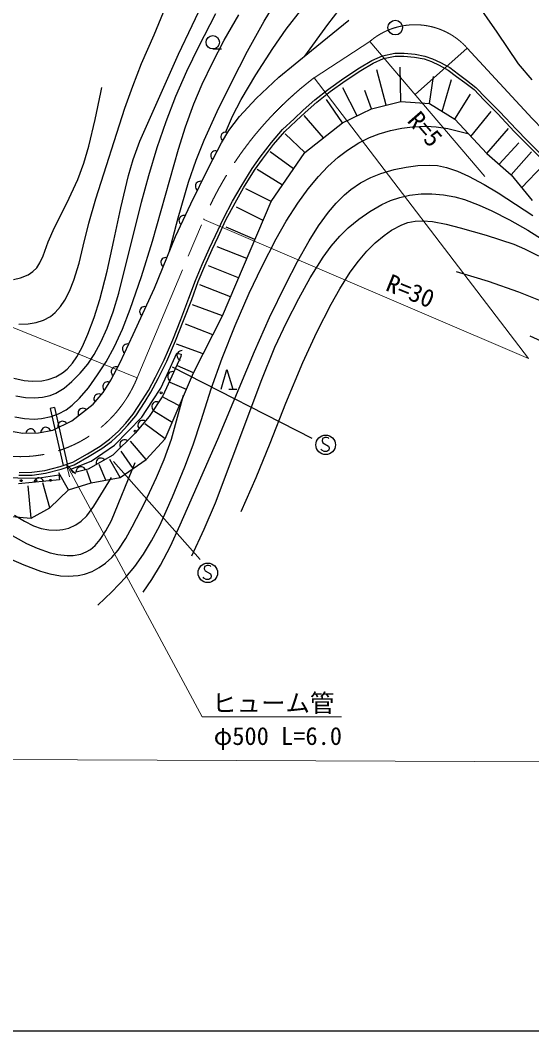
# Model space of a CAD drawing. Units: millimetres, scale not verified. Extents: x 40000 to 680000, y 20000 to 380000.
# Drawn here: x 101988 to 154293, y 205000 to 308389 of the extents above; entities that cross this region are included whole.
import ezdxf
from ezdxf.enums import TextEntityAlignment as Align

# ---------------------------------------------------------------- set-up
doc = ezdxf.new("R2010")
doc.units = ezdxf.units.MM
doc.header["$LTSCALE"] = 1000
doc.linetypes.add('CHAIN', pattern=[18.5, 12, -1.5, 3.5, -1.5])
doc.linetypes.add('DASHED', pattern=[7.5, 6, -1.5])
for name, color, linetype, lineweight in [('M-BGD', 7, 'Continuous', 25), ('M-BGD-RSTR', 2, 'Continuous', 25), ('M-BMK', 2, 'CHAIN', 13), ('M-BMK-HTXT', 7, 'Continuous', 13), ('M-STR-HTXT', 7, 'Continuous', 13), ('M-TTL-BAND', 7, 'Continuous', 25)]:
    doc.layers.add(name, color=color, linetype=linetype, lineweight=lineweight)
doc.styles.add('ＭＳ ゴシック', font='')
doc.styles.get('ＭＳ ゴシック').set_extended_font_data('MS Gothic')

msp = doc.modelspace()

# ---------------------------------------------------------------- linework, layer by layer
at = {"layer": 'M-BGD'}
for p, q in [((148448, 310457), (150719, 307153)), ((131755, 305285), (135587, 308400)), ((150719, 307153), (152901, 303935)), ((121674, 305446), (122574, 305446)), ((128445, 302549), (131755, 305285)), ((139035, 304758), (140285, 305009)), ((140285, 305009), (141237, 305007)), ((141237, 305007), (142356, 304904)), ((136666, 303508), (137931, 304273)), ((136821, 303251), (138070, 304006)), ((137931, 304273), (139035, 304758)), ((138070, 304006), (139126, 304471)), ((139126, 304471), (140315, 304709)), ((140315, 304709), (141223, 304707)), ((141223, 304707), (142304, 304608)), ((142304, 304608), (143291, 304437)), ((142356, 304904), (143371, 304727)), ((143291, 304437), (144024, 304161)), ((143371, 304727), (144151, 304433)), ((144024, 304161), (144831, 303788)), ((144151, 304433), (144974, 304051)), ((144974, 304051), (145916, 303536)), ((135063, 302448), (136666, 303508)), ((135228, 302198), (136821, 303251)), ((139415, 299706), (138465, 303301)), ((140915, 300077), (140824, 303596)), ((144831, 303788), (145753, 303283)), ((145753, 303283), (146612, 302637)), ((145916, 303536), (146795, 302874)), ((152901, 303935), (154309, 302297)), ((126123, 300388), (128445, 302549)), ((133520, 301332), (135063, 302448)), ((133696, 301089), (135228, 302198)), ((143848, 299875), (144238, 302627)), ((145129, 299066), (146092, 302332)), ((146612, 302637), (147440, 302001)), ((146795, 302874), (147619, 302242)), ((147440, 302001), (148391, 301295)), ((147619, 302242), (148590, 301521)), ((132108, 300228), (133520, 301332)), ((132301, 299998), (133696, 301089)), ((136431, 298610), (134972, 301466)), ((137915, 299335), (137232, 301215)), ((148391, 301295), (149391, 300252)), ((148590, 301521), (149605, 300462)), ((124399, 298526), (126123, 300388)), ((130932, 299170), (132108, 300228)), ((131133, 298947), (132301, 299998)), ((134948, 297885), (133300, 300275)), ((137915, 299335), (140915, 300077)), ((140915, 300077), (143848, 299875)), ((143848, 299875), (146410, 298257)), ((146410, 298257), (148031, 300815)), ((149391, 300252), (150811, 298802)), ((149605, 300462), (151030, 299007)), ((129991, 298302), (130932, 299170)), ((130194, 298082), (131133, 298947)), ((134948, 297885), (137915, 299335)), ((148062, 296504), (150138, 299046)), ((150811, 298802), (152481, 297014)), ((151030, 299007), (152693, 297226)), ((123302, 297090), (124399, 298526)), ((128814, 297199), (129991, 298302)), ((129031, 296991), (130194, 298082)), ((133014, 296371), (131019, 298639)), ((131080, 294857), (134948, 297885)), ((146410, 298257), (149714, 294751)), ((122610, 296755), (122528, 296618)), ((122555, 295850), (123302, 297090)), ((122706, 296837), (122610, 296755)), ((122809, 296892), (122706, 296837)), ((122947, 296926), (122809, 296892)), ((123063, 296926), (122947, 296926)), ((123187, 296898), (123063, 296926)), ((127668, 295862), (128814, 297199)), ((127896, 295667), (129031, 296991)), ((131080, 294857), (129086, 296774)), ((149714, 294751), (151908, 297318)), ((152481, 297014), (153655, 295840)), ((152693, 297226), (153868, 296051)), ((121245, 293275), (122555, 295850)), ((122528, 296618), (122500, 296494)), ((122500, 296494), (122500, 296378)), ((122500, 296378), (122534, 296241)), ((122534, 296241), (122589, 296138)), ((122589, 296138), (122671, 296042)), ((126521, 294361), (127668, 295862)), ((150945, 293656), (152970, 295845)), ((153655, 295840), (155239, 294242)), ((153868, 296051), (155442, 294462)), ((121490, 294681), (121471, 294556)), ((121562, 294824), (121490, 294681)), ((121652, 294913), (121562, 294824)), ((121751, 294975), (121652, 294913)), ((121886, 295018), (121751, 294975)), ((122002, 295027), (121886, 295018)), ((122127, 295008), (122002, 295027)), ((126759, 294179), (127896, 295667)), ((129939, 293189), (127553, 294938)), ((127656, 289852), (131080, 294857)), ((149714, 294751), (152175, 292560)), ((152175, 292560), (154277, 294918)), ((121471, 294556), (121479, 294440)), ((121479, 294440), (121523, 294306)), ((121523, 294306), (121585, 294207)), ((121585, 294207), (121674, 294117)), ((125697, 293214), (126521, 294361)), ((125940, 293039), (126759, 294179)), ((119418, 289609), (121245, 293275)), ((124565, 291392), (125697, 293214)), ((124820, 291234), (125940, 293039)), ((128798, 291520), (126214, 293106)), ((153247, 291253), (155457, 293570)), ((119992, 291701), (119920, 291558)), ((120081, 291790), (119992, 291701)), ((120179, 291853), (120081, 291790)), ((120313, 291898), (120179, 291853)), ((120430, 291907), (120313, 291898)), ((120555, 291889), (120430, 291907)), ((152175, 292560), (154318, 289946)), ((119920, 291558), (119903, 291433)), ((119903, 291433), (119912, 291316)), ((119912, 291316), (119957, 291182)), ((119957, 291182), (120019, 291084)), ((120019, 291084), (120109, 290995)), ((123697, 289862), (124565, 291392)), ((123958, 289714), (124820, 291234)), ((127656, 289852), (125054, 291137)), ((117878, 286276), (119418, 289609)), ((122654, 278146), (127656, 289852)), ((122756, 288097), (123697, 289862)), ((123024, 287963), (123958, 289714)), ((126823, 287901), (124110, 289249)), ((118234, 288046), (118220, 287920)), ((118220, 287920), (118232, 287804)), ((118232, 287804), (118281, 287672)), ((118301, 288191), (118234, 288046)), ((118281, 287672), (118347, 287575)), ((118387, 288283), (118301, 288191)), ((118347, 287575), (118439, 287489)), ((118484, 288349), (118387, 288283)), ((118616, 288398), (118484, 288349)), ((118732, 288410), (118616, 288398)), ((118858, 288396), (118732, 288410)), ((121948, 286349), (122756, 288097)), ((122220, 286223), (123024, 287963)), ((125989, 285950), (123032, 287226)), ((115707, 280989), (117878, 286276)), ((121345, 285054), (121948, 286349)), ((121617, 284928), (122220, 286223)), ((120595, 283392), (121345, 285054)), ((120868, 283268), (121617, 284928)), ((125155, 283999), (122115, 285203)), ((116374, 283718), (116365, 283592)), ((116365, 283592), (116383, 283477)), ((116435, 283866), (116374, 283718)), ((116383, 283477), (116437, 283346)), ((116517, 283962), (116435, 283866)), ((116437, 283346), (116507, 283253)), ((116611, 284032), (116517, 283962)), ((116741, 284086), (116611, 284032)), ((116856, 284104), (116741, 284086)), ((116983, 284095), (116856, 284104)), ((119919, 281761), (120595, 283392)), ((116507, 283253), (116603, 283170)), ((120196, 281646), (120868, 283268)), ((124322, 282048), (121243, 283270)), ((119242, 279937), (119919, 281761)), ((119524, 279832), (120196, 281646)), ((123488, 280097), (120353, 281301)), ((113547, 276243), (115707, 280989)), ((118405, 277760), (119242, 279937)), ((118684, 277652), (119524, 279832)), ((122654, 278146), (119598, 279278)), ((114211, 278717), (114198, 278592)), ((114198, 278592), (114211, 278476)), ((114278, 278863), (114211, 278717)), ((114211, 278476), (114261, 278343)), ((114261, 278343), (114327, 278247)), ((114364, 278956), (114278, 278863)), ((114327, 278247), (114420, 278161)), ((114460, 279022), (114364, 278956)), ((114592, 279071), (114460, 279022)), ((114708, 279084), (114592, 279071)), ((114834, 279071), (114708, 279084)), ((119705, 272299), (122654, 278146)), ((117581, 275688), (118405, 277760)), ((117860, 275577), (118684, 277652)), ((121671, 276197), (118897, 277282)), ((112191, 273369), (113547, 276243)), ((112523, 275058), (112455, 274913)), ((112610, 275149), (112523, 275058)), ((112707, 275214), (112610, 275149)), ((112840, 275262), (112707, 275214)), ((112957, 275273), (112840, 275262)), ((113082, 275258), (112957, 275273)), ((116699, 273628), (117581, 275688)), ((116971, 273503), (117860, 275577)), ((120688, 274248), (117953, 275259)), ((112455, 274913), (112440, 274788)), ((112440, 274788), (112451, 274672)), ((112451, 274672), (112499, 274538)), ((112499, 274538), (112564, 274442)), ((112564, 274442), (112655, 274354)), ((117006, 272156), (118004, 274309)), ((118004, 274309), (118459, 274221)), ((118039, 274265), (118005, 274109)), ((118005, 274109), (118019, 273983)), ((118019, 273983), (118057, 273873)), ((118103, 274374), (118039, 274265)), ((118183, 274459), (118103, 274374)), ((118301, 274536), (118183, 274459)), ((118412, 274574), (118301, 274536)), ((118459, 274221), (118406, 273976)), ((118537, 274588), (118412, 274574)), ((111248, 271576), (112191, 273369)), ((115832, 271879), (116699, 273628)), ((116101, 271746), (116971, 273503)), ((118406, 273976), (116580, 269975)), ((119705, 272299), (118056, 273019)), ((118057, 273873), (118134, 273754)), ((118134, 273754), (118219, 273674)), ((118219, 273674), (118328, 273610)), ((111311, 272597), (111290, 272473)), ((111290, 272473), (111297, 272356)), ((111297, 272356), (111339, 272221)), ((111385, 272739), (111311, 272597)), ((111339, 272221), (111399, 272122)), ((111476, 272827), (111385, 272739)), ((111399, 272122), (111487, 272030)), ((111576, 272887), (111476, 272827)), ((111711, 272929), (111576, 272887)), ((111827, 272936), (111711, 272929)), ((111952, 272915), (111827, 272936)), ((116376, 270738), (117006, 272156)), ((116808, 265556), (119705, 272299)), ((117078, 272077), (117065, 271951)), ((117065, 271951), (117078, 271835)), ((117144, 272223), (117078, 272077)), ((117231, 272315), (117144, 272223)), ((117327, 272381), (117231, 272315)), ((117459, 272431), (117327, 272381)), ((117575, 272444), (117459, 272431)), ((117511, 272943), (131788, 265620)), ((117701, 272430), (117575, 272444)), ((122525, 270648), (123125, 272647)), ((123125, 272647), (123725, 270648)), ((110429, 270974), (110428, 270857)), ((110458, 271097), (110429, 270974)), ((110542, 271233), (110458, 271097)), ((110467, 270312), (111248, 271576)), ((110639, 271314), (110542, 271233)), ((110743, 271367), (110639, 271314)), ((110881, 271400), (110743, 271367)), ((110997, 271398), (110881, 271400)), ((111120, 271369), (110997, 271398)), ((115097, 270496), (115832, 271879)), ((115356, 270344), (116101, 271746)), ((117078, 271835), (117127, 271703)), ((117127, 271703), (117193, 271607)), ((117193, 271607), (117286, 271521)), ((118981, 270613), (117314, 271310)), ((109445, 269105), (110467, 270312)), ((109584, 269919), (109537, 269801)), ((109687, 270041), (109584, 269919)), ((109795, 270107), (109687, 270041)), ((109906, 270144), (109795, 270107)), ((110047, 270156), (109906, 270144)), ((110162, 270137), (110047, 270156)), ((110279, 270090), (110162, 270137)), ((110428, 270857), (110460, 270720)), ((110460, 270720), (110514, 270616)), ((110514, 270616), (110595, 270519)), ((114494, 269555), (115097, 270496)), ((114747, 269393), (115356, 270344)), ((116580, 269975), (115162, 267839)), ((115501, 269460), (116376, 270738)), ((123325, 270648), (124125, 270648)), ((107261, 267404), (109445, 269105)), ((109537, 269801), (109518, 269686)), ((109518, 269686), (109530, 269546)), ((109530, 269546), (109567, 269435)), ((109567, 269435), (109633, 269327)), ((113552, 268084), (114494, 269555)), ((113795, 267906), (114747, 269393)), ((114433, 267761), (115501, 269460)), ((115444, 268950), (115439, 268834)), ((115439, 268834), (115467, 268695)), ((115477, 269072), (115444, 268950)), ((115566, 269206), (115477, 269072)), ((115665, 269284), (115566, 269206)), ((115771, 269334), (115665, 269284)), ((115909, 269362), (115771, 269334)), ((116026, 269356), (115909, 269362)), ((116148, 269323), (116026, 269356)), ((118257, 268928), (116624, 269791)), ((105478, 268758), (105045, 268659)), ((107920, 268323), (107903, 268182)), ((107903, 268182), (107917, 268067)), ((107917, 268067), (107959, 267947)), ((107962, 268432), (107920, 268323)), ((108032, 268537), (107962, 268432)), ((108158, 268635), (108032, 268537)), ((108278, 268677), (108158, 268635)), ((108393, 268691), (108278, 268677)), ((108534, 268674), (108393, 268691)), ((108642, 268632), (108534, 268674)), ((108748, 268562), (108642, 268632)), ((112775, 267160), (113552, 268084)), ((113005, 266966), (113795, 267906)), ((115162, 267839), (113746, 266150)), ((115467, 268695), (115517, 268590)), ((115517, 268590), (115595, 268490)), ((117532, 267242), (115645, 268381)), ((105307, 266461), (107261, 267404)), ((105829, 266957), (105818, 266841)), ((105818, 266841), (105834, 266716)), ((105875, 267091), (105829, 266957)), ((105939, 267188), (105875, 267091)), ((106030, 267276), (105939, 267188)), ((106174, 267346), (106030, 267276)), ((106299, 267362), (106174, 267346)), ((106416, 267351), (106299, 267362)), ((106549, 267305), (106416, 267351)), ((106647, 267241), (106549, 267305)), ((106735, 267150), (106647, 267241)), ((111615, 264908), (114433, 267761)), ((112010, 266306), (112775, 267160)), ((112223, 266094), (113005, 266966)), ((114035, 267085), (114016, 266970)), ((114016, 266970), (114029, 266829)), ((114029, 266829), (114067, 266719)), ((114081, 267203), (114035, 267085)), ((114184, 267325), (114081, 267203)), ((114292, 267392), (114184, 267325)), ((114402, 267430), (114292, 267392)), ((114543, 267442), (114402, 267430)), ((114658, 267424), (114543, 267442)), ((114775, 267377), (114658, 267424)), ((116808, 265556), (114713, 267086)), ((100688, 266414), (102250, 266139)), ((102250, 266139), (103859, 266162)), ((102593, 266264), (102555, 266144)), ((102652, 266365), (102593, 266264)), ((102750, 266467), (102652, 266365)), ((102849, 266528), (102750, 266467)), ((102969, 266570), (102849, 266528)), ((103129, 266572), (102969, 266570)), ((103249, 266534), (103129, 266572)), ((103350, 266475), (103249, 266534)), ((103451, 266377), (103350, 266475)), ((103513, 266278), (103451, 266377)), ((103554, 266158), (103513, 266278)), ((103859, 266162), (105307, 266461)), ((104109, 266336), (104094, 266211)), ((104147, 266447), (104109, 266336)), ((104225, 266565), (104147, 266447)), ((104311, 266644), (104225, 266565)), ((104420, 266707), (104311, 266644)), ((104577, 266739), (104420, 266707)), ((104702, 266724), (104577, 266739)), ((104812, 266686), (104702, 266724)), ((104931, 266608), (104812, 266686)), ((105010, 266522), (104931, 266608)), ((105073, 266413), (105010, 266522)), ((111128, 265512), (112010, 266306)), ((111315, 265277), (112223, 266094)), ((113746, 266150), (111471, 263874)), ((114067, 266719), (114133, 266611)), ((108865, 264026), (110157, 264820)), ((109242, 263268), (111615, 264908)), ((110157, 264820), (111128, 265512)), ((110331, 264576), (111315, 265277)), ((112199, 265139), (112170, 265026)), ((112170, 265026), (112170, 264884)), ((112170, 264884), (112199, 264771)), ((112255, 265252), (112199, 265139)), ((112199, 264771), (112255, 264658)), ((112368, 265365), (112255, 265252)), ((112481, 265422), (112368, 265365)), ((112595, 265450), (112481, 265422)), ((112736, 265450), (112595, 265450)), ((112849, 265422), (112736, 265450)), ((112962, 265365), (112849, 265422)), ((114859, 263449), (113265, 265311)), ((114859, 263449), (116808, 265556)), ((132898, 265586), (132858, 265346)), ((132858, 265346), (132938, 265146)), ((133138, 265706), (132898, 265586)), ((132938, 265146), (133498, 264826)), ((133298, 265706), (133138, 265706)), ((133458, 265666), (133298, 265706)), ((133538, 265586), (133458, 265666)), ((133498, 264826), (133578, 264626)), ((107364, 263187), (108865, 264026)), ((107487, 262912), (109022, 263771)), ((111471, 263874), (108933, 262456)), ((109022, 263771), (110331, 264576)), ((113532, 262534), (112316, 264310)), ((132818, 264386), (132738, 264506)), ((133058, 264266), (132818, 264386)), ((133338, 264266), (133058, 264266)), ((133538, 264386), (133338, 264266)), ((133578, 264626), (133538, 264386)), ((104498, 262334), (106070, 262746)), ((106070, 262746), (107364, 263187)), ((106166, 262462), (107487, 262912)), ((107176, 262445), (109242, 263268)), ((108010, 262660), (107903, 262593)), ((108165, 262699), (108010, 262660)), ((108292, 262688), (108165, 262699)), ((108403, 262654), (108292, 262688)), ((108524, 262581), (108403, 262654)), ((109745, 263162), (109742, 263045)), ((109742, 263045), (109765, 262921)), ((109784, 263298), (109745, 263162)), ((109842, 263399), (109784, 263298)), ((109927, 263492), (109842, 263399)), ((110067, 263570), (109927, 263492)), ((110731, 261345), (110052, 262944)), ((110191, 263594), (110067, 263570)), ((110308, 263590), (110191, 263594)), ((110444, 263552), (110308, 263590)), ((110545, 263494), (110444, 263552)), ((110638, 263408), (110545, 263494)), ((112205, 261619), (111157, 263462)), ((111515, 263231), (120378, 253201)), ((112205, 261619), (114859, 263449)), ((99745, 261590), (103712, 261522)), ((101855, 261828), (103213, 261843)), ((101865, 262128), (103189, 262143)), ((103189, 262143), (104498, 262334)), ((103213, 261843), (104558, 262039)), ((103712, 261522), (105934, 261864)), ((104558, 262039), (106166, 262462)), ((106938, 260354), (105924, 262078)), ((105934, 261864), (106002, 261351)), ((107445, 262088), (107176, 262445)), ((108933, 262456), (107445, 262088)), ((107713, 262278), (107703, 262152)), ((107748, 262389), (107713, 262278)), ((107821, 262510), (107748, 262389)), ((107903, 262593), (107821, 262510)), ((108606, 262498), (108524, 262581)), ((108674, 262392), (108606, 262498)), ((109256, 261070), (108792, 262305)), ((109256, 261070), (112205, 261619)), ((106002, 261351), (101797, 260941)), ((103103, 257446), (102799, 260752)), ((103430, 261221), (103402, 261097)), ((103480, 261326), (103430, 261221)), ((103570, 261435), (103480, 261326)), ((103664, 261505), (103570, 261435)), ((103779, 261556), (103664, 261505)), ((103938, 261572), (103779, 261556)), ((104062, 261544), (103938, 261572)), ((104167, 261494), (104062, 261544)), ((104276, 261404), (104167, 261494)), ((104346, 261310), (104276, 261404)), ((105000, 258500), (104310, 261075)), ((104397, 261195), (104346, 261310)), ((106938, 260354), (109256, 261070)), ((105000, 258500), (106938, 260354)), ((103103, 257446), (105000, 258500)), ((101081, 257614), (103103, 257446)), ((120846, 252494), (120806, 252254)), ((121086, 252614), (120846, 252494)), ((121246, 252614), (121086, 252614)), ((121406, 252574), (121246, 252614)), ((121486, 252494), (121406, 252574)), ((120766, 251294), (120686, 251414)), ((121006, 251174), (120766, 251294)), ((120806, 252254), (120886, 252054)), ((120886, 252054), (121446, 251734)), ((121486, 251294), (121286, 251174)), ((121446, 251734), (121526, 251534)), ((121526, 251534), (121486, 251294)), ((121286, 251174), (121006, 251174))]:
    msp.add_line(p, q, dxfattribs=at)
at = {"layer": 'M-BGD', "linetype": 'DASHED'}
for p, q in [((105045, 268659), (106369, 262848)), ((105478, 268758), (106793, 262992))]:
    msp.add_line(p, q, dxfattribs=at)
at = {"layer": 'M-BGD'}
for points in [[(131073, 304722), (133427, 307954), (135775, 311001), (137256, 312758), (138878, 314515), (140157, 315795), (141470, 316964), (142278, 317553), (143024, 317979), (143240, 318078)], [(101328, 271759), (102394, 271537), (103201, 271456), (104205, 271491), (104858, 271619), (105613, 271901), (106309, 272308), (106791, 272698), (107330, 273286), (107788, 273943), (108360, 275018), (108901, 276281), (109540, 277966), (110122, 279819), (110875, 282723), (111573, 285843), (112260, 289178), (113043, 292487), (113543, 294140), (114225, 296017), (118158, 304918), (122359, 313733)], [(117216, 284664), (118139, 288155), (119210, 291804), (119984, 294072), (120790, 296126), (122111, 299040), (123577, 302020), (125222, 305220), (126922, 308303), (128269, 310525)], [(101839, 277309), (102806, 277328), (103614, 277461), (104385, 277711), (105086, 278090), (105569, 278484), (106100, 279086), (106550, 279765), (107023, 280679), (107481, 281806), (108009, 283526), (108436, 285266), (108997, 287617), (109707, 290127), (112700, 299383), (113487, 301650), (114403, 303955), (115691, 306885), (116863, 309807)], [(122988, 296909), (123703, 298561), (124576, 300288), (126077, 302811), (127806, 305503), (129188, 307469), (130770, 309526)], [(101438, 267800), (102425, 267629), (103424, 267577), (104157, 267632), (105146, 267836), (105900, 268110), (106670, 268533), (107307, 269012), (108035, 269707), (108955, 270796), (109901, 272098), (110771, 273442), (111639, 275000), (112447, 276790), (113246, 278837), (114384, 282159), (115514, 285784), (118164, 295189), (118890, 297475), (119747, 299826), (120602, 301852), (121634, 304021), (122858, 306354), (124344, 308952)], [(101529, 269975), (102522, 269806), (103459, 269756), (104263, 269816), (105041, 269996), (105614, 270235), (106471, 270760), (107275, 271415), (108128, 272273), (108887, 273204), (109552, 274197), (110221, 275436), (110873, 276898), (111479, 278539), (112070, 280459), (114405, 289787), (115126, 292499), (115997, 295371), (116909, 298017), (117915, 300619), (119027, 303187), (120236, 305714), (121991, 309091)], [(101308, 281856), (102030, 282023), (102788, 282340), (103290, 282670), (103683, 283061), (104007, 283553), (104334, 284287), (104840, 285711), (105488, 287194), (106760, 289679), (107874, 292092), (108481, 293769), (108995, 295489), (109660, 298225), (110231, 301004), (110330, 301506)], [(109908, 248535), (111365, 249905), (112803, 251415), (113694, 252497), (114589, 253750), (115420, 255114), (116256, 256709), (117572, 259639), (118832, 262707), (119675, 264955), (120487, 267425), (121519, 270664), (122636, 273810), (123976, 277151), (125410, 280453), (126687, 283162), (128150, 286013), (129189, 287832), (130374, 289685), (131432, 291146), (132478, 292407), (133451, 293423), (134494, 294365), (135447, 295099), (136623, 295847), (137696, 296388), (138691, 296781), (139844, 297118), (141023, 297356), (142110, 297495), (143510, 297553), (144514, 297487), (145696, 297299), (147766, 296807)], [(114543, 249865), (115459, 251178), (116343, 252627), (117341, 254587), (118336, 256778), (122201, 265526), (125941, 274512), (127493, 277976), (129140, 281401), (130332, 283718), (131528, 285824), (132493, 287345), (133518, 288764), (134296, 289684), (135146, 290533), (135791, 291071), (136788, 291740), (137854, 292301), (138872, 292708), (140214, 293104), (141437, 293362), (142643, 293526), (143847, 293573), (144640, 293514), (145557, 293329), (146695, 292943), (147817, 292441), (149409, 291598), (150862, 290716), (154386, 288413)], [(119541, 253604), (120808, 256323), (121945, 259013), (125357, 268092), (126614, 271453), (128025, 274925), (129209, 277461), (130473, 279934), (131645, 282026), (132959, 284148), (133778, 285285), (134652, 286310), (135516, 287138), (136604, 288026), (137735, 288822), (138948, 289528), (139858, 289943), (140801, 290257), (141781, 290477), (142980, 290620), (144063, 290638), (145262, 290538), (146441, 290319), (147412, 290042), (148912, 289482), (150219, 288890), (152000, 287981), (153895, 286894), (157507, 284622)], [(124581, 258129), (126110, 261607), (127534, 265104), (129138, 269202), (130888, 273383), (132321, 276461), (133783, 279352), (134664, 280922), (135734, 282612), (136561, 283747), (137422, 284758), (138274, 285602), (139203, 286377), (139939, 286893), (141003, 287463), (141608, 287681), (142371, 287833), (143152, 287876), (144146, 287803), (145556, 287532), (146968, 287152), (149618, 286391), (152442, 285466), (153545, 285010), (154970, 284281)], [(146576, 282677), (149826, 281679), (152951, 280609), (154996, 279799), (156892, 278938), (159558, 277561), (162253, 276050), (166396, 273628), (170477, 271127), (178695, 266063), (181405, 264451), (184316, 262849), (185763, 262166), (187435, 261508), (188964, 261033), (190432, 260688), (192405, 260334)], [(154109, 276082), (162983, 272055), (165294, 270900), (167571, 269646), (175891, 264562), (179593, 262215), (183532, 259840), (185736, 258695), (188091, 257588), (190055, 256747), (192122, 255976), (193661, 255521), (195228, 255178), (196418, 255013), (197764, 254950), (198962, 255004), (200357, 255177), (201464, 255387), (202816, 255775), (203580, 256107), (204433, 256618), (205638, 257525)], [(101019, 253266), (102371, 252656), (104052, 252020), (105018, 251750), (106101, 251560), (106907, 251512), (107909, 251581), (108577, 251727), (109333, 252004), (110049, 252383), (110711, 252848), (111342, 253425), (111992, 254187), (112773, 255353), (113448, 256544), (114726, 259041), (115920, 261607), (116694, 263452), (117448, 265523), (118670, 270024)], [(93582, 260632), (95505, 259195), (97613, 257754), (100015, 256312), (102637, 254869), (103732, 254367), (105048, 253901), (105827, 253721), (106773, 253621), (107387, 253637), (108187, 253776), (108746, 253985), (109191, 254252), (109645, 254640), (110173, 255258), (110746, 256143), (111308, 257217), (113732, 263138)], [(101393, 257761), (102416, 257134), (103359, 256666), (104124, 256403), (104916, 256244), (105723, 256209), (106359, 256280), (106949, 256431), (107685, 256757), (108230, 257135), (108796, 257691), (109517, 258669), (110231, 259832), (111309, 261613)]]:
    msp.add_lwpolyline(points, dxfattribs=at)
for centre, radius in [((121674, 306130), 684), ((116400, 270272), 100), ((113731, 266351), 100), ((133218, 264946), 1000), ((102094, 261281), 100), ((103593, 261298), 100), ((105093, 261316), 100), ((121166, 251854), 1000)]:
    msp.add_circle(centre, radius, dxfattribs=at)
at = {"layer": 'M-BGD-RSTR'}
for radius in [750, 30]:
    msp.add_circle((140332, 307629), radius, dxfattribs=at)
at = {"layer": 'M-BMK'}
for p, q in [((132050, 302508), (137749, 306228)), ((113941, 271792), (120745, 287984))]:
    msp.add_line(p, q, dxfattribs=at)
msp.add_lwpolyline([(147683, 305542), (154335, 298348), (161100, 291283), (163944, 288470), (167000, 285592), (170224, 282728), (173733, 279753), (181251, 273555), (184946, 270520)], dxfattribs=at)
for centre, radius, start, end in [((142365, 300798), 7127, 41.7306, 130.36373), ((153966, 273790), 36126, 127.34835, 156.86428), ((101983, 276641), 12904, 227.70887, 337.92788)]:
    msp.add_arc(centre, radius, start, end, dxfattribs=at)
at = {"layer": 'M-BMK-HTXT'}
for p, q in [((149510, 292392), (137749, 306228)), ((147683, 305542), (142365, 300798)), ((132050, 302508), (153966, 273790)), ((153966, 273790), (120745, 287984)), ((92668, 280418), (113941, 271792))]:
    msp.add_line(p, q, dxfattribs=at)
at = {"layer": 'M-STR-HTXT'}
for p, q in [((107014, 261663), (106730, 262930)), ((106730, 262930), (107630, 261994)), ((106730, 262930), (120597, 237131)), ((120597, 237131), (134823, 237131)), ((70463, 232860), (232321, 232191))]:
    msp.add_line(p, q, dxfattribs=at)
at = {"layer": 'M-TTL-BAND'}
msp.add_line((40000, 205000), (579000, 205000), dxfattribs=at)

# ---------------------------------------------------------------- texts
at = {"layer": 'M-BMK-HTXT', "style": 'ＭＳ ゴシック'}
for s, rotation, p in [('R=5', 311.204, (141052, 297690)), ('R=30', 337.904, (139028, 280271))]:
    msp.add_text(s, height=1833, rotation=rotation, dxfattribs=at).set_placement(p, align=Align.BOTTOM_LEFT)
at = {"layer": 'M-STR-HTXT', "style": 'ＭＳ ゴシック'}
for s, p in [('ヒューム管', (121608, 237066)), ('φ500 L=6.0', (121773, 233692))]:
    msp.add_text(s, height=1833, rotation=0.004, dxfattribs=at).set_placement(p, align=Align.BOTTOM_LEFT)

doc.saveas('drawing.dxf')
